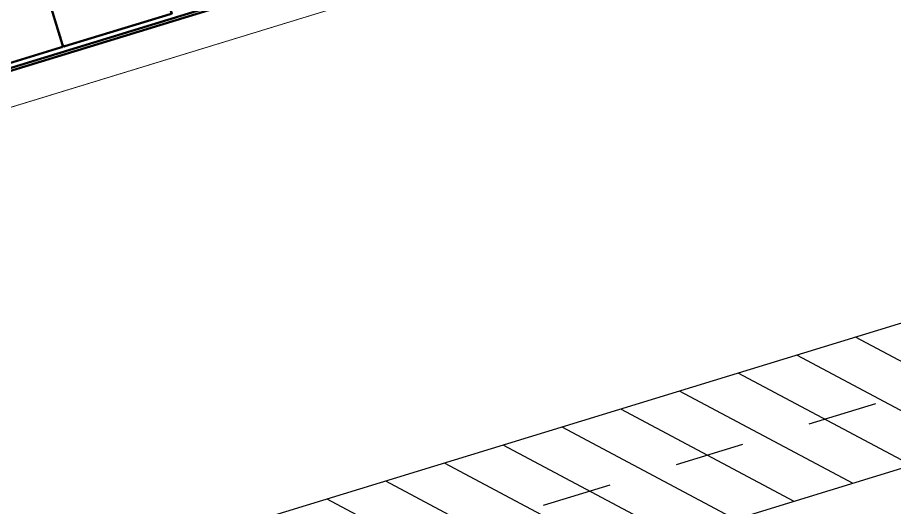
# Model space of a CAD drawing. Header units: inches. Extents: x 543393 to 2689207, y 1841861 to 9121372.
# Drawn here: x 547519.694 to 547520.957, y 1841966.557 to 1841967.262 of the extents above; entities that cross this region are included whole.
import ezdxf

# ---------------------------------------------------------------- set-up
doc = ezdxf.new("R2010")
doc.units = ezdxf.units.IN
doc.header["$MEASUREMENT"] = 0
doc.linetypes.add('ACAD_ISO04W100', pattern=[30, 24, -3, 0, -3])
for name, color, linetype in [('02 Xref HH1 MBXD$0$0.0', 4, 'Continuous'), ('02 Xref HH1 MBXD$0$02', 8, 'Continuous'), ('CENTER', 8, 'ACAD_ISO04W100')]:
    doc.layers.add(name, color=color, linetype=linetype)
doc.layers.add('Kich thuoc', color=8, linetype='Continuous', lineweight=18)

# ---------------------------------------------------------------- blocks, each defined once
blk = doc.blocks.new('Dan AC 220')
for points in [[(28.83169759936936, 958.9365005858708), (3787.960592783507, 958.9365005858708), (3787.960592783507, 3.936500585870817), (28.83169759936936, 3.936500585870817)], [(28.83169759937054, 3.936500585824973), (3788.831697599371, 3.936500585825002), (3788.831697599371, 958.936500585825), (28.83169759937054, 958.936500585825)]]:
    blk.add_lwpolyline(points, close=True)
at = {"lineweight": 50}
for points in [[(78.88127267019081, 904.8288518605987), (3737.911017712682, 904.8288518605987)], [(128.9308477410123, 908.8869255150203), (3687.861442641861, 908.8869255150203)], [(2413.626315163106, 881.8331011524424), (2413.626315163106, 883.1857923705829), (2413.626315163106, 884.5384835887235)], [(2413.626315163106, 877.7750274980208), (2413.626315163106, 876.4223362798803), (2413.626315163106, 877.7750274980208), (2413.626315163106, 879.1277187161613), (2413.626315163106, 880.4804099343019)], [(2413.626315163106, 869.658880189294), (2413.626315163106, 871.0115714074345), (2413.626315163106, 872.3642626254587)], [(2413.626315163106, 865.6008065348724), (2413.626315163106, 866.9534977530129)], [(2413.626315163106, 857.4846592261456), (2413.626315163106, 856.1319680080051), (2413.626315163106, 857.4846592261456), (2413.626315163106, 858.8373504441697)]]:
    blk.add_lwpolyline(points, dxfattribs=at)
for points in [[(2413.626315163106, 895.3600133337313), (2412.27362394498, 898.0653957700124), (2410.920932726851, 898.0653957700124), (2252.656060205602, 898.0653957700124), (2249.950677769342, 898.0653957700124), (2249.950677769342, 895.3600133337313), (2249.950677769342, 734.3897583761718), (2249.950677769342, 733.0370671580313), (2252.656060205602, 731.6843759398907), (2410.920932726851, 731.6843759398907), (2412.27362394498, 733.0370671580313), (2413.626315163106, 734.3897583761718)], [(2578.654643775008, 895.3600133337313), (2577.301952556878, 898.0653957700124), (2574.596570120615, 898.0653957700124), (2417.684388817503, 898.0653957700124), (2414.97900638124, 898.0653957700124), (2413.626315163106, 895.3600133337313), (2413.626315163106, 734.3897583761718), (2414.97900638124, 733.0370671580313), (2417.684388817503, 731.6843759398907), (2574.596570120615, 731.6843759398907), (2577.301952556878, 733.0370671580313), (2578.654643775008, 734.3897583761718)], [(2413.626315163106, 862.8954240985913), (2413.626315163106, 861.5427328804508)]]:
    blk.add_lwpolyline(points, close=True, dxfattribs=at)
blk = doc.blocks.new('NDK1')
at = {"layer": '02 Xref HH1 MBXD$0$02'}
h = blk.add_hatch(dxfattribs=at)
h.set_pattern_fill('ANSI31', color=256, scale=500, angle=-90.00000000000001)
h.set_pattern_definition([(315, (239317.2439360879, 83243.51714219354), (44.19417382415923, 44.19417382415921), [])])
h.paths.add_polyline_path([(239417.2439360879, 58543.51714219354), (239417.2439360879, 58343.51714219354), (245417.2439360879, 58343.51714219354), (245417.2439360879, 58543.51714219354)])
at = {"layer": '02 Xref HH1 MBXD$0$0.0'}
for p, q in [((245417.2439360879, 58543.51714219354), (239417.2439360879, 58543.51714219354)), ((245417.2439360879, 58343.51714219354), (239417.2439360879, 58343.51714219354))]:
    blk.add_line(p, q, dxfattribs=at)
at = {"layer": 'CENTER', "color": 8, "ltscale": 0.015}
blk.add_line((250949.4446649298, 58443.5171421936), (238709.3855222972, 58443.5171421936), dxfattribs=at)
blk.add_blockref('Dan AC 220', (240604.3766857077, 56712.69696546585))

msp = doc.modelspace()

# ---------------------------------------------------------------- block references
at = {"layer": 'Kich thuoc', "xscale": 0.001, "yscale": 0.001, "zscale": 0.001, "rotation": 197.0123114188912}
msp.add_blockref('NDK1', (547735.2882945249, 1842093.41127151), dxfattribs=at)

doc.saveas('drawing.dxf')
